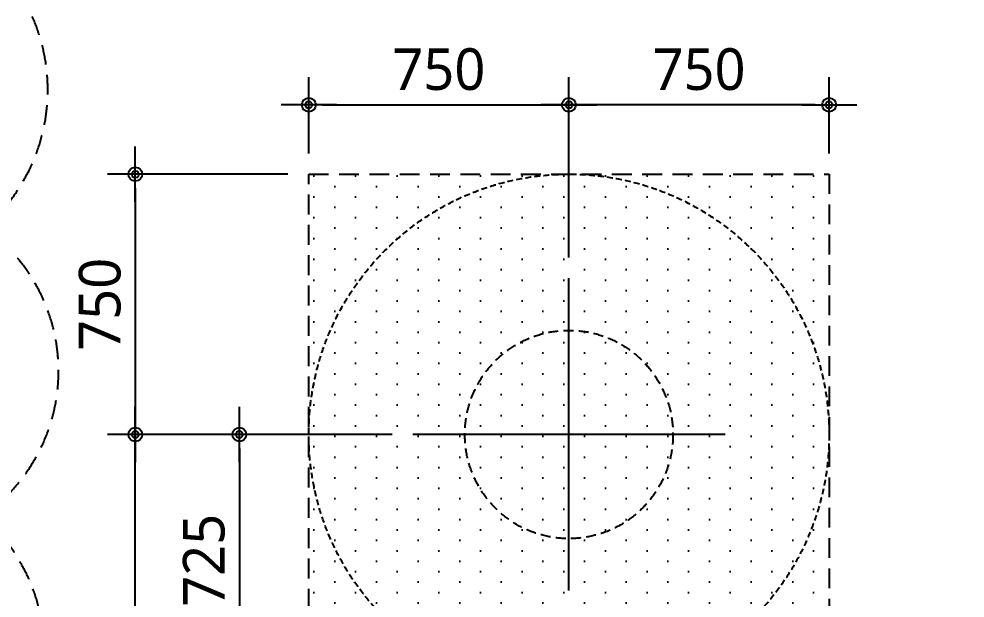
# Model space of a CAD drawing. Header units: millimetres. Extents: x 317501 to 814054, y -400799 to -14117.
# Drawn here: x 727663 to 730391, y -49484 to -47815 of the extents above; entities that cross this region are included whole.
import ezdxf
from ezdxf.xclip import XClip

# ---------------------------------------------------------------- set-up
doc = ezdxf.new("R2010")
doc.units = ezdxf.units.MM
doc.header["$LTSCALE"] = 38
doc.header["$XCLIPFRAME"] = 0
doc.linetypes.add('XS-기초$0$HID', pattern=[2.3, 1.5, -0.8])
doc.layers.get('Defpoints').update_dxf_attribs({"color": 145})
for name, color, linetype in [('DIM', 7, 'Continuous'), ('DOT', 3, 'Continuous'), ('XS-기초$0$PILE', 3, 'XS-기초$0$HID'), ('XS-기초$0$보강구간', 6, 'XS-기초$0$HID')]:
    doc.layers.add(name, color=color, linetype=linetype)
doc.layers.add('XS-기초$0$0106', color=30, linetype='XS-기초$0$HID', plot=False)
doc.layers.add('XS-기초$0$DEFPOINT', color=144, linetype='Continuous', plot=False)
doc.styles.add('맑은고딕', font='malgun.ttf')
doc.dimstyles.new('DIM_40', dxfattribs={"dimscale": 40, "dimtxt": 3, "dimasz": 1, "dimexe": 2, "dimexo": 1.5, "dimgap": 1, "dimtad": 1, "dimdec": 0, "dimzin": 0, "dimdsep": 46, "dimtxsty": '맑은고딕', "dimblk1": 'DIMDOT', "dimblk2": 'DIMDOT', "dimsah": 1, "dimcen": 0.09, "dimdle": 2, "dimclrd": 7, "dimclre": 7, "dimclrt": 6, "dimadec": 0, "dimazin": 0, "dimtfac": 1, "dimtdec": 0, "dimtix": 1, "dimtmove": 2, "dimatfit": 3, "dimldrblk": 'DIMDOT', "dimfxl": 0, "dimtolj": 1, "dimtzin": 0, "dimarcsym": 0})

# ---------------------------------------------------------------- blocks, each defined once
blk = doc.blocks.new('XS-기초$0$PILE-600')
at = {"layer": 'XS-기초$0$DEFPOINT', "color": 173, "linetype": 'XS-기초$0$HID', "ltscale": 0.3}
blk.add_circle((0, 0), 750, dxfattribs=at)
at = {"layer": 'XS-기초$0$PILE', "linetype": 'Continuous'}
for p, q in [((0, -450), (0, 450)), ((-450, 0), (450, 0))]:
    blk.add_line(p, q, dxfattribs=at)
at = {"layer": 'XS-기초$0$PILE', "ltscale": 0.5}
blk.add_circle((0, 0), 300, dxfattribs=at)
blk = doc.blocks.new('XS-기초')
at = {"layer": 'XS-기초$0$0106'}
blk.add_lwpolyline([(171054.8, 214304.8, -0.520567), (170958.8, 215164.9, -0.520567), (170952.3, 215995.5, -0.520567), (171037.3, 216848.7, -0.520567), (170988.4, 217728.6, -0.520567), (170943.4, 218565.1, -0.520567), (170992.6, 219402.8, -0.520567), (171031.8, 220283.8, -0.520567), (170914.2, 221106.6, -0.520567), (170210.4, 221080.3, -0.520567), (169374, 221125, -0.520567), (168494.2, 221174.7, -0.520567), (167640.8, 221089.4, -0.520567), (166810.3, 221095.5, -0.520567), (165950.3, 221191.2, -0.520567), (165075.1, 221114.1, -0.520567), (164241.5, 221081.4, -0.520567), (163399.7, 221142.5, -0.520567), (162516.8, 221153.3, -0.520567), (161671.3, 221083.4, -0.520567), (160839.3, 221106.7, -0.520567), (160472.3, 221702.5, -0.520567), (160418.8, 222576.7, -0.520567), (160582.7, 223762.4, -0.520567)], format="xyb", dxfattribs=at)
at = {"layer": 'XS-기초$0$보강구간'}
blk.add_lwpolyline([(167795, 218655), (164795, 218655), (164795, 220155), (167795, 220155)], close=True, dxfattribs=at)
at = {"layer": 'XS-기초$0$PILE'}
blk.add_blockref('XS-기초$0$PILE-600', (167045, 219405), dxfattribs=at)
blk = doc.blocks.new('DIMDOT')
at = {"layer": 'DIM', "linetype": 'Continuous'}
blk.add_line((-2, 0), (2, 0), dxfattribs=at)
for radius in [0.5, 0.25]:
    blk.add_circle((0, 0), radius, dxfattribs=at)
blk = doc.blocks.new('*D195')
at = {"layer": 'Defpoints', "color": 0, "linetype": 'Continuous', "transparency": 16777216}
for p in [(727998.9, -49012.5), (728798.9, -49012.5), (728798.9, -50512.5)]:
    blk.add_point(p, dxfattribs=at)
at = {"layer": 'DIM', "color": 7, "linetype": 'Continuous', "lineweight": -2, "transparency": 16777216}
for p, q in [((728738.9, -49012.5), (727918.9, -49012.5)), ((727998.9, -50472.5), (727998.9, -49052.5)), ((728738.9, -50512.5), (727918.9, -50512.5))]:
    blk.add_line(p, q, dxfattribs=at)
at = {"layer": 'DIM', "color": 7, "linetype": 'Continuous', "lineweight": -2, "transparency": 16777216, "xscale": 40, "yscale": 40, "zscale": 40}
for p, rotation in [((727998.9, -49012.5), 90), ((727998.9, -50512.5), 270)]:
    blk.add_blockref('DIMDOT', p, dxfattribs=dict(at, rotation=rotation))
at = {"layer": 'DIM', "color": 6, "linetype": 'Continuous', "transparency": 16777216, "insert": (727896.6, -49762.5), "char_height": 120, "attachment_point": 5, "rotation": 90, "style": '맑은고딕'}
blk.add_mtext('\\A1;1500', dxfattribs=at)
blk = doc.blocks.new('*D198')
at = {"layer": 'Defpoints', "color": 0, "linetype": 'Continuous', "transparency": 16777216}
for p in [(728498.9, -48262.5), (727998.9, -49012.5), (728798.9, -49012.5)]:
    blk.add_point(p, dxfattribs=at)
at = {"layer": 'DIM', "color": 7, "linetype": 'Continuous', "lineweight": -2, "transparency": 16777216}
for p, q in [((728438.9, -48262.5), (727918.9, -48262.5)), ((727998.9, -48302.5), (727998.9, -48972.5)), ((728738.9, -49012.5), (727918.9, -49012.5))]:
    blk.add_line(p, q, dxfattribs=at)
at = {"layer": 'DIM', "color": 7, "linetype": 'Continuous', "lineweight": -2, "transparency": 16777216, "xscale": 40, "yscale": 40, "zscale": 40}
for p, rotation in [((727998.9, -48262.5), 90), ((727998.9, -49012.5), 270)]:
    blk.add_blockref('DIMDOT', p, dxfattribs=dict(at, rotation=rotation))
at = {"layer": 'DIM', "color": 6, "linetype": 'Continuous', "transparency": 16777216, "insert": (727896.9, -48637.5), "char_height": 120, "attachment_point": 5, "rotation": 90, "style": '맑은고딕'}
blk.add_mtext('\\A1;750', dxfattribs=at)
blk = doc.blocks.new('*D200')
at = {"layer": 'Defpoints', "color": 0, "linetype": 'Continuous', "transparency": 16777216}
for p in [(728798.9, -49012.5), (728298.9, -49737.5), (728798.9, -49737.5)]:
    blk.add_point(p, dxfattribs=at)
at = {"layer": 'DIM', "color": 7, "linetype": 'Continuous', "lineweight": -2, "transparency": 16777216}
for p, q in [((728738.9, -49012.5), (728218.9, -49012.5)), ((728298.9, -49052.5), (728298.9, -49697.5)), ((728738.9, -49737.5), (728218.9, -49737.5))]:
    blk.add_line(p, q, dxfattribs=at)
at = {"layer": 'DIM', "color": 7, "linetype": 'Continuous', "lineweight": -2, "transparency": 16777216, "xscale": 40, "yscale": 40, "zscale": 40}
for p, rotation in [((728298.9, -49012.5), 90), ((728298.9, -49737.5), 270)]:
    blk.add_blockref('DIMDOT', p, dxfattribs=dict(at, rotation=rotation))
at = {"layer": 'DIM', "color": 6, "linetype": 'Continuous', "transparency": 16777216, "insert": (728196.9, -49375), "char_height": 120, "attachment_point": 5, "rotation": 90, "style": '맑은고딕'}
blk.add_mtext('\\A1;725', dxfattribs=at)
blk = doc.blocks.new('*D211')
at = {"layer": 'Defpoints', "color": 0, "linetype": 'Continuous', "transparency": 16777216}
for p in [(729248.9, -48062.5), (728498.9, -48262.5), (729248.9, -48562.5)]:
    blk.add_point(p, dxfattribs=at)
at = {"layer": 'DIM', "color": 7, "linetype": 'Continuous', "lineweight": -2, "transparency": 16777216}
for p, q in [((728498.9, -48202.5), (728498.9, -47982.5)), ((729248.9, -48502.5), (729248.9, -47982.5)), ((728538.9, -48062.5), (729208.9, -48062.5))]:
    blk.add_line(p, q, dxfattribs=at)
at = {"layer": 'DIM', "color": 7, "linetype": 'Continuous', "lineweight": -2, "transparency": 16777216, "xscale": 40, "yscale": 40, "zscale": 40, "rotation": 180}
blk.add_blockref('DIMDOT', (728498.9, -48062.5), dxfattribs=at)
at = {"layer": 'DIM', "color": 7, "linetype": 'Continuous', "lineweight": -2, "transparency": 16777216, "xscale": 40, "yscale": 40, "zscale": 40}
blk.add_blockref('DIMDOT', (729248.9, -48062.5), dxfattribs=at)
at = {"layer": 'DIM', "color": 6, "linetype": 'Continuous', "transparency": 16777216, "insert": (728873.9, -47960.5), "char_height": 120, "attachment_point": 5, "style": '맑은고딕'}
blk.add_mtext('\\A1;750', dxfattribs=at)
blk = doc.blocks.new('*D212')
at = {"layer": 'Defpoints', "color": 0, "linetype": 'Continuous', "transparency": 16777216}
for p in [(729248.9, -48062.5), (729998.9, -48262.5), (729248.9, -48562.5)]:
    blk.add_point(p, dxfattribs=at)
at = {"layer": 'DIM', "color": 7, "linetype": 'Continuous', "lineweight": -2, "transparency": 16777216}
for p, q in [((729248.9, -48502.5), (729248.9, -47982.5)), ((729998.9, -48202.5), (729998.9, -47982.5)), ((729958.9, -48062.5), (729288.9, -48062.5))]:
    blk.add_line(p, q, dxfattribs=at)
at = {"layer": 'DIM', "color": 7, "linetype": 'Continuous', "lineweight": -2, "transparency": 16777216, "xscale": 40, "yscale": 40, "zscale": 40, "rotation": 180}
blk.add_blockref('DIMDOT', (729248.9, -48062.5), dxfattribs=at)
at = {"layer": 'DIM', "color": 7, "linetype": 'Continuous', "lineweight": -2, "transparency": 16777216, "xscale": 40, "yscale": 40, "zscale": 40}
blk.add_blockref('DIMDOT', (729998.9, -48062.5), dxfattribs=at)
at = {"layer": 'DIM', "color": 6, "linetype": 'Continuous', "transparency": 16777216, "insert": (729623.9, -47960.5), "char_height": 120, "attachment_point": 5, "style": '맑은고딕'}
blk.add_mtext('\\A1;750', dxfattribs=at)

msp = doc.modelspace()

# ---------------------------------------------------------------- hatches: boundary and pattern name
at = {"layer": 'DOT'}
h = msp.add_hatch(dxfattribs=at)
h.set_pattern_fill('DOTS', color=256, scale=60, angle=-90, style=0)
h.set_pattern_definition([(270, (565313.93, -278127.5), (60, -30), [0, -60])])
h.paths.add_polyline_path([(729998.9, -51262.5), (728498.9, -51262.5), (728498.9, -48262.5), (729998.9, -48262.5)])

# ---------------------------------------------------------------- block references
ref = msp.add_blockref('XS-기초', (948653.9, -216057.5), dxfattribs=dict(rotation=89.99999999999909))
XClip(ref).set_block_clipping_path([(160289.9999999976, 191975.0000000133), (182714.9999999962, 224100.000000005)])

# ---------------------------------------------------------------- dimensions: what is measured, and where the dimension line sits
at = {"layer": 'DIM', "linetype": 'Continuous'}
dim = msp.add_linear_dim(base=(729248.9, -48062.5), p1=(728498.9, -48262.5), p2=(729248.9, -48562.5), dimstyle='DIM_40', override={"dimtix": 1, "dimatfit": 3}, dxfattribs=at)
dim.commit()
dim.dimension.update_dxf_attribs({"geometry": '*D211', "text_midpoint": (728873.9, -47960.5)})
for base, p1, p2, angle, picture, middle in [((729248.9, -48062.5), (729998.9, -48262.5), (729248.9, -48562.5), 180, '*D212', (729623.9, -47960.5)), ((727998.9, -49012.5), (728498.9, -48262.5), (728798.9, -49012.5), 270, '*D198', (727896.9, -48637.5)), ((727998.9, -49012.5), (728798.9, -50512.5), (728798.9, -49012.5), 90, '*D195', (727896.6, -49762.5)), ((728298.9, -49737.5), (728798.9, -49012.5), (728798.9, -49737.5), 270, '*D200', (728196.9, -49375))]:
    dim = msp.add_linear_dim(base=base, p1=p1, p2=p2, angle=angle, dimstyle='DIM_40', override={"dimtix": 1, "dimatfit": 3}, dxfattribs=at)
    dim.commit()
    dim.dimension.update_dxf_attribs({"geometry": picture, "text_midpoint": middle})

doc.saveas('drawing.dxf')
